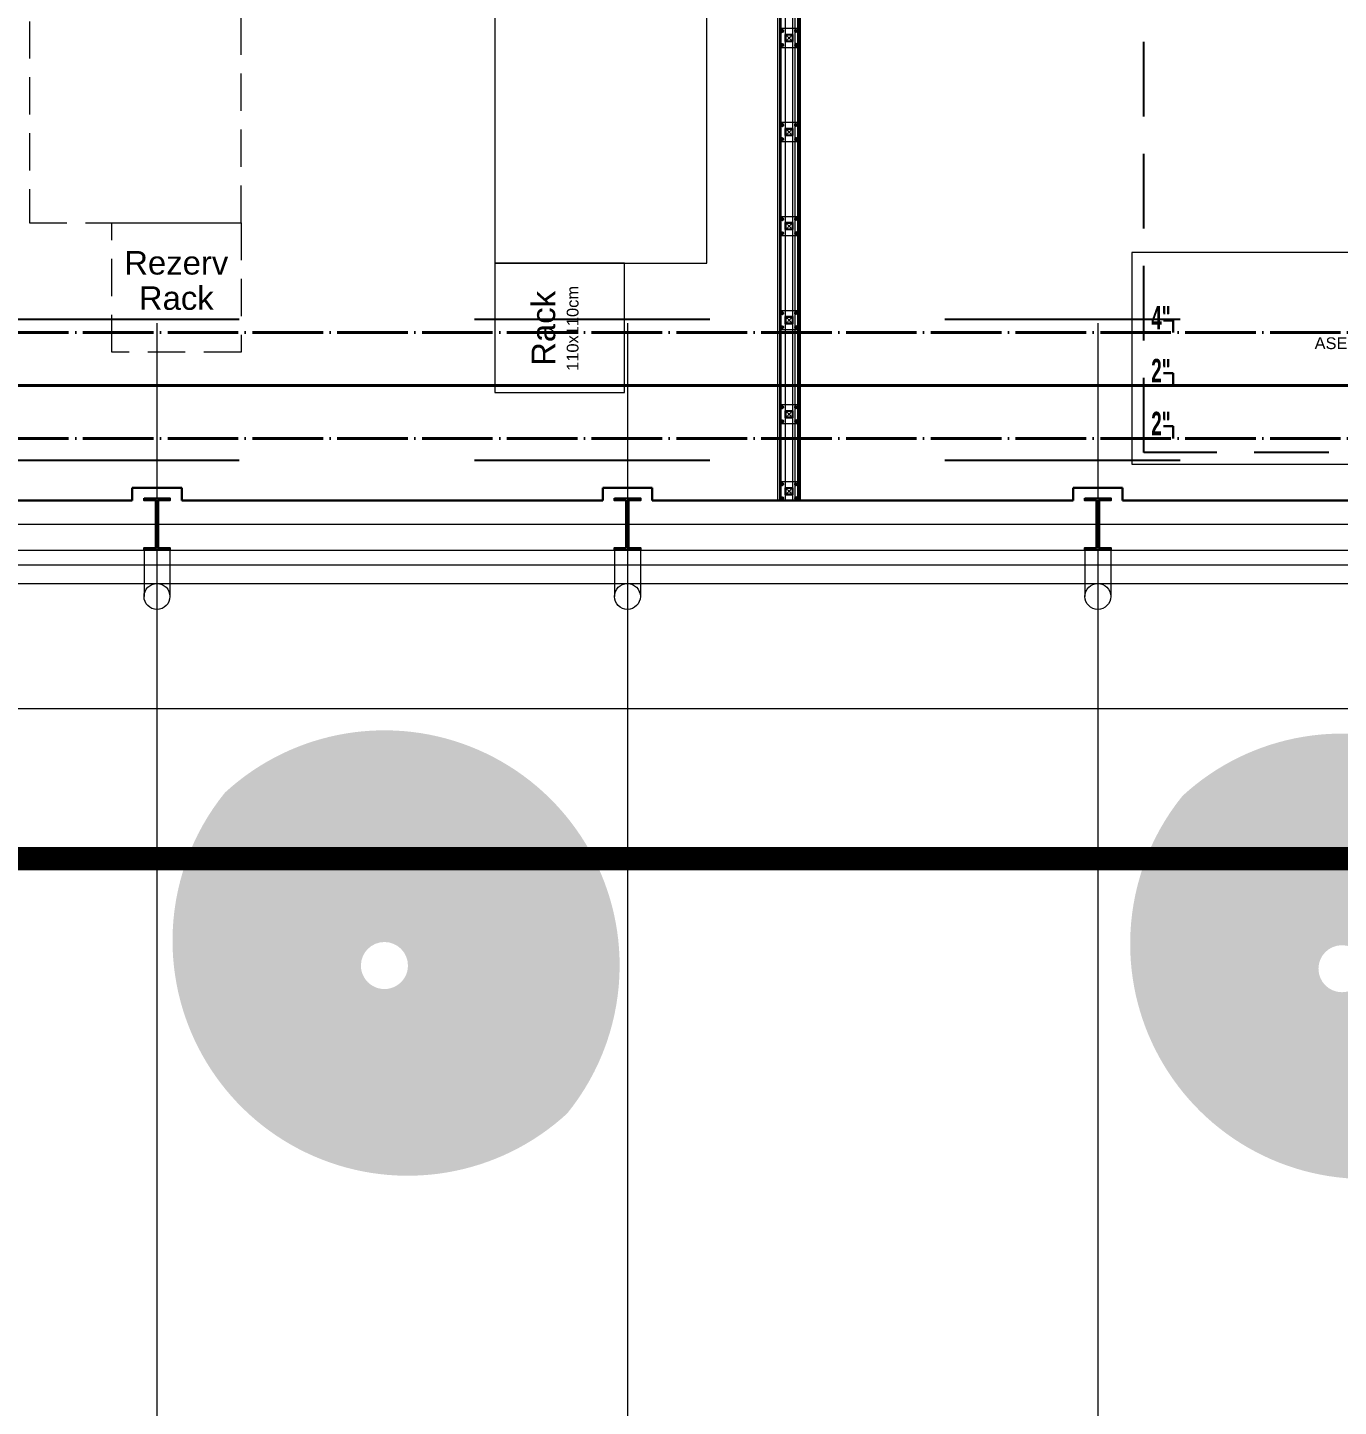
# Model space of a CAD drawing. Header units: centimetres. Extents: x 405464 to 563355, y 50011 to 66875.
# Drawn here: x 514778 to 515893, y 51569 to 52742 of the extents above; entities that cross this region are included whole.
import ezdxf
from ezdxf.enums import TextEntityAlignment as Align

# ---------------------------------------------------------------- set-up
doc = ezdxf.new("R2010")
doc.units = ezdxf.units.CM
for name, pattern in [('CHAIN', [0.3543, 0.2362, -0.0295, 0.0591, -0.0295]), ('DASHDOT', [25.4, 12.7, -6.35, 0, -6.35]), ('DASHED', [4, 2, -2]), ('DASHED2', [9.525, 6.35, -3.175]), ('M00$0$CENTER', [50.8, 31.75, -6.35, 6.35, -6.35]), ('SOGUKSU1', [72, 60, -6, 0, -6])]:
    doc.linetypes.add(name, pattern=pattern)
doc.layers.get('0').update_dxf_attribs({"lineweight": 9})
doc.layers.add('-MH_Ad', color=1, linetype='Continuous', lineweight=9, true_color=0xff0000)
doc.layers.add('DV_alçıpanel_duvar_yeni', color=1, linetype='Continuous', lineweight=20, true_color=0xff0000)
for name, color, linetype, lineweight in [('0-KRCN-MİMARİ-220526', 8, 'Continuous', 9), ('0-KRCN-SHT-PROSES-BORU', 1, '0-Y_LINE', 40), ('0-KRCN-SHT-SOGUKSU', 141, 'SOGUKSU1', 40), ('0-MEK-SHT-YAZI-ÇAP-TEMSU', 81, 'Continuous', 30), ('A_Aks', 30, 'DASHDOT', 9), ('A_Arka', 8, 'Continuous', 9), ('A_celik', 1, 'Continuous', 25), ('A_Duvar-alçiplak', 3, 'Continuous', 30), ('A_Kaplama', 191, 'Continuous', 20), ('A_Tretuar', 33, 'Continuous', 9), ('D_Alcipan_YL', 13, 'BATTING', 13), ('G_0.09', 254, 'Continuous', 9), ('G_0.13', 145, 'Continuous', 13), ('M00$0$A_Iskelet', 20, 'Continuous', 25), ('M00$0$D_Merkez', 51, 'M00$0$CENTER', 13), ('M00$0$D_Profil', 155, 'Continuous', 15), ('MH_Alan', 51, 'Continuous', 9), ('TF_Cihaz', 20, 'Continuous', 13), ('TF_Mobilya', 142, 'Continuous', 9)]:
    doc.layers.add(name, color=color, linetype=linetype, lineweight=lineweight)
for name, color, linetype in [('_statik', 2, 'Continuous'), ('A_vinç', 1, 'Continuous'), ('TF_Cihaz_yazı', 5, 'Continuous')]:
    doc.layers.add(name, color=color, linetype=linetype)
doc.styles.add('BORU', font='AGENCYR.TTF')
doc.styles.add('CAP', font='ARIALNB.TTF')
doc.styles.add('MP_KAPI_POZ', font='arial.ttf')
doc.linetypes.add('0-Y_LINE', pattern='A,100,-0.5,["Y",BORU,S=9,R=0,X=0,Y=-4.5],-5', length=105.5)
doc.linetypes.add('BATTING', pattern='A,0.0001,-0.1,[134,ltypeshp.shx,S=0.1,R=0,X=-0.1,Y=0],-0.2,[134,ltypeshp.shx,S=0.1,R=180,X=0.1,Y=0],-0.1', length=0.4001)

# ---------------------------------------------------------------- blocks, each defined once
blk = doc.blocks.new('a_aks')
at = {"layer": 'A_Aks', "color": 8, "ltscale": 200}
for p, q in [((10530, 5308), (10530, -831.1)), ((10930, 5308), (10930, -831.1)), ((11330, 5308), (11330, -831.1)), ((-743.4, 57), (12633.6, 57))]:
    blk.add_line(p, q, dxfattribs=at)
blk = doc.blocks.new('mimari_yeni_durum')
at = {"transparency": 33554559}
h = blk.add_hatch(color=8, dxfattribs=at)
h.dxf.hatch_style = 1
h.set_gradient(color1=(128, 128, 128), color2=(214, 214, 214), name='INVSPHERICAL')
h.paths.add_polyline_path([(10923.4, -318.4, 0.653656), (10587.8, -171.3, 0.171763), (10543.2, -297.2, 0.653656), (10878.8, -444.2, 0.171763)])
h.paths.add_polyline_path([(10703.4, -318.4, -1), (10743.4, -318.4, -1)], flags=16)
h = blk.add_hatch(color=8, dxfattribs=at)
h.dxf.hatch_style = 1
h.set_gradient(color1=(128, 128, 128), color2=(214, 214, 214), name='INVSPHERICAL')
h.paths.add_polyline_path([(11737.6, -321.1, 0.653656), (11402, -174.1, 0.171763), (11357.5, -299.9, 0.653656), (11693, -447, 0.171763)])
h.paths.add_polyline_path([(11517.6, -321.1, -1), (11557.6, -321.1, -1)], flags=16)
at = {"layer": 'A_Aks', "color": 8, "linetype": 'ByBlock', "ltscale": 50}
blk.add_line((11330, -37.2), (11330, -134.7), dxfattribs=at)
at = {"layer": 'A_Arka', "color": 8}
for p, q in [((10519, 35), (10519, -4.5)), ((10541, 35), (10541, -4.5)), ((10919, 35), (10919, -4.5)), ((10941, 35), (10941, -4.5)), ((11319, 35), (11319, -4.5)), ((11341, 35), (11341, -4.5)), ((9982, 6.5), (12577, 6.5))]:
    blk.add_line(p, q, dxfattribs=at)
for centre in [(10530, -4.5), (10930, -4.5), (11330, -4.5)]:
    blk.add_circle(centre, 11, dxfattribs=at)
at = {"layer": 'A_celik', "color": 8}
for points in [[(10519, 79), (10541, 79), (10541, 77), (10531, 77), (10531, 37), (10541, 37), (10541, 35), (10519, 35), (10519, 37), (10529, 37), (10529, 77), (10519, 77), (10519, 79)], [(10919, 79), (10941, 79), (10941, 77), (10931, 77), (10931, 37), (10941, 37), (10941, 35), (10919, 35), (10919, 37), (10929, 37), (10929, 77), (10919, 77), (10919, 79)], [(11319, 79), (11341, 79), (11341, 77), (11331, 77), (11331, 37), (11341, 37), (11341, 35), (11319, 35), (11319, 37), (11329, 37), (11329, 77), (11319, 77), (11319, 79)]]:
    blk.add_lwpolyline(points, dxfattribs=at)
at = {"layer": 'A_Duvar-alçiplak', "color": 8}
for p, q in [((10509, 77), (10509, 88)), ((10509, 88), (10551, 88)), ((10551, 77), (10551, 88)), ((10909, 77), (10909, 88)), ((10909, 88), (10951, 88)), ((10951, 77), (10951, 88)), ((11309, 77), (11309, 88)), ((11309, 88), (11351, 88)), ((11351, 77), (11351, 88)), ((10151, 77), (10509, 77)), ((10551, 77), (10909, 77)), ((10951, 77), (11309, 77)), ((11351, 77), (11709, 77))]:
    blk.add_line(p, q, dxfattribs=at)
at = {"layer": 'A_Kaplama', "color": 8}
for p, q in [((9982, 35), (12552, 35)), ((9982, 22.5), (12564.5, 22.5))]:
    blk.add_line(p, q, dxfattribs=at)
at = {"layer": 'A_Tretuar', "color": 8}
blk.add_line((12577, -100), (1570, -100), dxfattribs=at)
at = {"layer": 'A_Aks', "color": 8}
blk.add_blockref('a_aks', (0, 0), dxfattribs=at)
blk = doc.blocks.new('kar_o_2_yp')
at = {"layer": 'TF_Cihaz', "color": 8}
blk.add_lwpolyline([(10209, 51), (10209, 231), (9729, 231), (9729, 51)], close=True, dxfattribs=at)
at = {"layer": 'TF_Cihaz_yazı', "color": 8, "style": 'MP_KAPI_POZ'}
blk.add_text('ASELPOD Kolimatör 1/2', height=10, dxfattribs=at).set_placement((9960.4, 153.9), align=Align.MIDDLE_CENTER)
blk = doc.blocks.new('kar_od_alan_2')
at = {"layer": 'TF_Cihaz', "color": 8, "linetype": 'DASHED2', "ltscale": 5}
for points in [[(10421.5, 313.3), (10601.5, 313.3), (10601.5, 913.3), (10421.5, 913.3)], [(10491.5, 313.3), (10601.5, 313.3), (10601.5, 203.3), (10491.5, 203.3)]]:
    blk.add_lwpolyline(points, close=True, dxfattribs=at)
at = {"layer": 'TF_Cihaz', "color": 8}
for points in [[(10997.4, 878.9), (10817.4, 878.9), (10817.4, 278.9), (10997.4, 278.9)], [(10927.4, 168.9), (10927.4, 278.9), (10817.4, 278.9), (10817.4, 168.9)]]:
    blk.add_lwpolyline(points, close=True, dxfattribs=at)
at = {"layer": 'TF_Cihaz_yazı', "color": 8, "style": 'MP_KAPI_POZ'}
for s, p in [('Rezerv', (10546.4, 279.3)), ('Rack', (10546.4, 249.3))]:
    blk.add_text(s, height=20, dxfattribs=at).set_placement(p, align=Align.MIDDLE_CENTER)
for s, height, p in [('110x110cm', 10, (10883.4, 223.5)), ('Rack', 20, (10858.6, 223.5))]:
    blk.add_text(s, height=height, rotation=90, dxfattribs=at).set_placement(p, align=Align.MIDDLE_CENTER)
blk = doc.blocks.new('A$C17b1b0ad')
at = {"layer": 'MH_Alan', "color": 8}
for points in [[(10360, 77), (10509, 77), (10509, 88), (10551, 88), (10551, 77), (10909, 77), (10909, 88), (10951, 88), (10951, 77), (11058, 77), (11058, 1661), (10360, 1661)], [(11077, 777), (12519, 777), (12519, 478.2), (12508, 478.2), (12508, 435.8), (12519, 435.8), (12519, 88), (12509, 88), (12509, 77), (12151, 77), (12151, 88), (12109, 88), (12109, 77), (11751, 77), (11751, 88), (11709, 88), (11709, 77), (11351, 77), (11351, 88), (11309, 88), (11309, 77), (11077, 77)]]:
    blk.add_lwpolyline(points, close=True, dxfattribs=at)
blk = doc.blocks.new('statik_temel_kalıp')
at = {"layer": '_statik', "color": 4, "linetype": 'DASHED', "ltscale": 100}
for p, q in [((-10930, -4625.5), (-210, -4625.5)), ((-10930, -4745.5), (-60, -4745.5))]:
    blk.add_line(p, q, dxfattribs=at)
blk = doc.blocks.new('*U114')
at = {"ltscale": 40}
blk.add_lwpolyline([(0, 0), (0, 6), (6, 6), (6, 0)], close=True, dxfattribs=at)
at = {"layer": 'M00$0$D_Merkez', "ltscale": 0.015}
for points in [[(0, 0), (6, 6)], [(0, 6), (6, 0)]]:
    blk.add_lwpolyline(points, dxfattribs=at)
at = {"layer": 'M00$0$D_Profil', "ltscale": 40}
blk.add_lwpolyline([(0.4, 0.4), (0.4, 5.6), (5.6, 5.6), (5.6, 0.4)], close=True, dxfattribs=at)
blk = doc.blocks.new('duvarlar')
at = {"color": 8}
for points in [[(11075.5, 462.5), (11075.5, 478.5), (11059.5, 478.5), (11059.5, 462.5)], [(11075.5, 382.5), (11075.5, 398.5), (11059.5, 398.5), (11059.5, 382.5)], [(11075.5, 302.5), (11075.5, 318.5), (11059.5, 318.5), (11059.5, 302.5)], [(11075.5, 222.5), (11075.5, 238.5), (11059.5, 238.5), (11059.5, 222.5)], [(11075.5, 142.5), (11075.5, 158.5), (11059.5, 158.5), (11059.5, 142.5)], [(11075.5, 77), (11075.5, 93), (11059.5, 93), (11059.5, 77)]]:
    blk.add_lwpolyline(points, close=True, dxfattribs=at)
at = {"layer": 'D_Alcipan_YL', "color": 8, "linetype": 'BATTING', "ltscale": 4}
blk.add_line((11072.5, 1675.5), (11072.5, 77), dxfattribs=at)
at = {"layer": 'DV_alçıpanel_duvar_yeni', "color": 8}
for p, q in [((11074.5, 1677.5), (11074.5, 77)), ((11075.8, 77), (11075.8, 1678.7)), ((11077, 1680), (11077, 77)), ((11058, 77), (11058, 1661)), ((11059.3, 1662.3), (11059.3, 77)), ((11060.5, 77), (11060.5, 1663.5))]:
    blk.add_line(p, q, dxfattribs=at)
at = {"layer": 'G_0.09', "color": 8}
for p, q in [((11061.5, 477.7), (11060.5, 477.1)), ((11060.5, 477.1), (11060.5, 475.9)), ((11060.5, 475.9), (11061.5, 475.3)), ((11062.5, 477.1), (11061.5, 477.7)), ((11061.5, 475.3), (11062.5, 475.9)), ((11062.5, 475.9), (11062.5, 477.1)), ((11072.5, 477.1), (11073.5, 477.7)), ((11072.5, 475.9), (11072.5, 477.1)), ((11073.5, 475.3), (11072.5, 475.9)), ((11073.5, 477.7), (11074.5, 477.1)), ((11074.5, 475.9), (11073.5, 475.3)), ((11074.5, 477.1), (11074.5, 475.9)), ((11060.5, 465.1), (11061.5, 465.7)), ((11060.5, 463.9), (11060.5, 465.1)), ((11061.5, 463.3), (11060.5, 463.9)), ((11061.5, 465.7), (11062.5, 465.1)), ((11062.5, 463.9), (11061.5, 463.3)), ((11062.5, 465.1), (11062.5, 463.9)), ((11073.5, 465.7), (11072.5, 465.1)), ((11072.5, 465.1), (11072.5, 463.9)), ((11072.5, 463.9), (11073.5, 463.3)), ((11074.5, 465.1), (11073.5, 465.7)), ((11073.5, 463.3), (11074.5, 463.9)), ((11074.5, 463.9), (11074.5, 465.1)), ((11061.5, 397.7), (11060.5, 397.1)), ((11060.5, 397.1), (11060.5, 395.9)), ((11060.5, 395.9), (11061.5, 395.3)), ((11062.5, 397.1), (11061.5, 397.7)), ((11061.5, 395.3), (11062.5, 395.9)), ((11062.5, 395.9), (11062.5, 397.1)), ((11072.5, 397.1), (11073.5, 397.7)), ((11072.5, 395.9), (11072.5, 397.1)), ((11073.5, 395.3), (11072.5, 395.9)), ((11073.5, 397.7), (11074.5, 397.1)), ((11074.5, 395.9), (11073.5, 395.3)), ((11074.5, 397.1), (11074.5, 395.9)), ((11060.5, 385.1), (11061.5, 385.7)), ((11060.5, 383.9), (11060.5, 385.1)), ((11061.5, 383.3), (11060.5, 383.9)), ((11061.5, 385.7), (11062.5, 385.1)), ((11062.5, 383.9), (11061.5, 383.3)), ((11062.5, 385.1), (11062.5, 383.9)), ((11073.5, 385.7), (11072.5, 385.1)), ((11072.5, 385.1), (11072.5, 383.9)), ((11072.5, 383.9), (11073.5, 383.3)), ((11074.5, 385.1), (11073.5, 385.7)), ((11073.5, 383.3), (11074.5, 383.9)), ((11074.5, 383.9), (11074.5, 385.1)), ((11061.5, 317.7), (11060.5, 317.1)), ((11060.5, 317.1), (11060.5, 315.9)), ((11062.5, 317.1), (11061.5, 317.7)), ((11062.5, 315.9), (11062.5, 317.1)), ((11072.5, 317.1), (11073.5, 317.7)), ((11072.5, 315.9), (11072.5, 317.1)), ((11073.5, 317.7), (11074.5, 317.1)), ((11074.5, 317.1), (11074.5, 315.9)), ((11060.5, 315.9), (11061.5, 315.3)), ((11060.5, 305.1), (11061.5, 305.7)), ((11060.5, 303.9), (11060.5, 305.1)), ((11061.5, 315.3), (11062.5, 315.9)), ((11061.5, 305.7), (11062.5, 305.1)), ((11062.5, 305.1), (11062.5, 303.9)), ((11073.5, 315.3), (11072.5, 315.9)), ((11073.5, 305.7), (11072.5, 305.1)), ((11072.5, 305.1), (11072.5, 303.9)), ((11074.5, 315.9), (11073.5, 315.3)), ((11074.5, 305.1), (11073.5, 305.7)), ((11074.5, 303.9), (11074.5, 305.1)), ((11061.5, 303.3), (11060.5, 303.9)), ((11062.5, 303.9), (11061.5, 303.3)), ((11072.5, 303.9), (11073.5, 303.3)), ((11073.5, 303.3), (11074.5, 303.9)), ((11061.5, 237.7), (11060.5, 237.1)), ((11060.5, 237.1), (11060.5, 235.9)), ((11060.5, 235.9), (11061.5, 235.3)), ((11062.5, 237.1), (11061.5, 237.7)), ((11061.5, 235.3), (11062.5, 235.9)), ((11062.5, 235.9), (11062.5, 237.1)), ((11072.5, 237.1), (11073.5, 237.7)), ((11072.5, 235.9), (11072.5, 237.1)), ((11073.5, 235.3), (11072.5, 235.9)), ((11073.5, 237.7), (11074.5, 237.1)), ((11074.5, 235.9), (11073.5, 235.3)), ((11074.5, 237.1), (11074.5, 235.9)), ((11060.5, 225.1), (11061.5, 225.7)), ((11060.5, 223.9), (11060.5, 225.1)), ((11061.5, 223.3), (11060.5, 223.9)), ((11061.5, 225.7), (11062.5, 225.1)), ((11062.5, 223.9), (11061.5, 223.3)), ((11062.5, 225.1), (11062.5, 223.9)), ((11073.5, 225.7), (11072.5, 225.1)), ((11072.5, 225.1), (11072.5, 223.9)), ((11072.5, 223.9), (11073.5, 223.3)), ((11074.5, 225.1), (11073.5, 225.7)), ((11073.5, 223.3), (11074.5, 223.9)), ((11074.5, 223.9), (11074.5, 225.1)), ((11061.5, 157.7), (11060.5, 157.1)), ((11060.5, 157.1), (11060.5, 155.9)), ((11060.5, 155.9), (11061.5, 155.3)), ((11062.5, 157.1), (11061.5, 157.7)), ((11061.5, 155.3), (11062.5, 155.9)), ((11062.5, 155.9), (11062.5, 157.1)), ((11072.5, 157.1), (11073.5, 157.7)), ((11072.5, 155.9), (11072.5, 157.1)), ((11073.5, 155.3), (11072.5, 155.9)), ((11073.5, 157.7), (11074.5, 157.1)), ((11074.5, 155.9), (11073.5, 155.3)), ((11074.5, 157.1), (11074.5, 155.9)), ((11060.5, 145.1), (11061.5, 145.7)), ((11060.5, 143.9), (11060.5, 145.1)), ((11061.5, 143.3), (11060.5, 143.9)), ((11061.5, 145.7), (11062.5, 145.1)), ((11062.5, 143.9), (11061.5, 143.3)), ((11062.5, 145.1), (11062.5, 143.9)), ((11073.5, 145.7), (11072.5, 145.1)), ((11072.5, 145.1), (11072.5, 143.9)), ((11072.5, 143.9), (11073.5, 143.3)), ((11074.5, 145.1), (11073.5, 145.7)), ((11073.5, 143.3), (11074.5, 143.9)), ((11074.5, 143.9), (11074.5, 145.1)), ((11061.5, 92.2), (11060.5, 91.6)), ((11060.5, 91.6), (11060.5, 90.4)), ((11060.5, 90.4), (11061.5, 89.8)), ((11062.5, 91.6), (11061.5, 92.2)), ((11061.5, 89.8), (11062.5, 90.4)), ((11062.5, 90.4), (11062.5, 91.6)), ((11072.5, 91.6), (11073.5, 92.2)), ((11072.5, 90.4), (11072.5, 91.6)), ((11073.5, 89.8), (11072.5, 90.4)), ((11073.5, 92.2), (11074.5, 91.6)), ((11074.5, 90.4), (11073.5, 89.8)), ((11074.5, 91.6), (11074.5, 90.4)), ((11060.5, 79.6), (11061.5, 80.2)), ((11060.5, 78.4), (11060.5, 79.6)), ((11061.5, 77.8), (11060.5, 78.4)), ((11061.5, 80.2), (11062.5, 79.6)), ((11062.5, 78.4), (11061.5, 77.8)), ((11062.5, 79.6), (11062.5, 78.4)), ((11073.5, 80.2), (11072.5, 79.6)), ((11072.5, 79.6), (11072.5, 78.4)), ((11072.5, 78.4), (11073.5, 77.8)), ((11074.5, 79.6), (11073.5, 80.2)), ((11073.5, 77.8), (11074.5, 78.4)), ((11074.5, 78.4), (11074.5, 79.6))]:
    blk.add_line(p, q, dxfattribs=at)
at = {"layer": 'G_0.09', "color": 8, "linetype": 'CHAIN', "ltscale": 3}
for p, q in [((11060.5, 476.5), (11062.5, 476.5)), ((11061.5, 475.3), (11061.5, 477.7)), ((11074.5, 476.5), (11072.5, 476.5)), ((11073.5, 475.3), (11073.5, 477.7)), ((11060.5, 464.5), (11062.5, 464.5)), ((11061.5, 465.7), (11061.5, 463.3)), ((11074.5, 464.5), (11072.5, 464.5)), ((11073.5, 465.7), (11073.5, 463.3)), ((11060.5, 396.5), (11062.5, 396.5)), ((11061.5, 395.3), (11061.5, 397.7)), ((11074.5, 396.5), (11072.5, 396.5)), ((11073.5, 395.3), (11073.5, 397.7)), ((11060.5, 384.5), (11062.5, 384.5)), ((11061.5, 385.7), (11061.5, 383.3)), ((11074.5, 384.5), (11072.5, 384.5)), ((11073.5, 385.7), (11073.5, 383.3)), ((11061.5, 315.3), (11061.5, 317.7)), ((11073.5, 315.3), (11073.5, 317.7)), ((11060.5, 316.5), (11062.5, 316.5)), ((11061.5, 305.7), (11061.5, 303.3)), ((11074.5, 316.5), (11072.5, 316.5)), ((11073.5, 305.7), (11073.5, 303.3)), ((11060.5, 304.5), (11062.5, 304.5)), ((11074.5, 304.5), (11072.5, 304.5)), ((11060.5, 236.5), (11062.5, 236.5)), ((11061.5, 235.3), (11061.5, 237.7)), ((11074.5, 236.5), (11072.5, 236.5)), ((11073.5, 235.3), (11073.5, 237.7)), ((11060.5, 224.5), (11062.5, 224.5)), ((11061.5, 225.7), (11061.5, 223.3)), ((11074.5, 224.5), (11072.5, 224.5)), ((11073.5, 225.7), (11073.5, 223.3)), ((11060.5, 156.5), (11062.5, 156.5)), ((11061.5, 155.3), (11061.5, 157.7)), ((11074.5, 156.5), (11072.5, 156.5)), ((11073.5, 155.3), (11073.5, 157.7)), ((11060.5, 144.5), (11062.5, 144.5)), ((11061.5, 145.7), (11061.5, 143.3)), ((11074.5, 144.5), (11072.5, 144.5)), ((11073.5, 145.7), (11073.5, 143.3)), ((11060.5, 91), (11062.5, 91)), ((11061.5, 89.8), (11061.5, 92.2)), ((11074.5, 91), (11072.5, 91)), ((11073.5, 89.8), (11073.5, 92.2)), ((11060.5, 79), (11062.5, 79)), ((11061.5, 80.2), (11061.5, 77.8)), ((11074.5, 79), (11072.5, 79)), ((11073.5, 80.2), (11073.5, 77.8))]:
    blk.add_line(p, q, dxfattribs=at)
at = {"layer": 'G_0.09', "color": 8}
for centre, radius in [((11061.5, 476.5), 1.28), ((11061.5, 476.5), 0.9), ((11061.5, 476.5), 0.917), ((11061.5, 476.5), 0.693), ((11061.5, 476.5), 0.64), ((11061.5, 476.5), 0.539), ((11073.5, 476.5), 1.28), ((11073.5, 476.5), 0.9), ((11073.5, 476.5), 0.917), ((11073.5, 476.5), 0.693), ((11073.5, 476.5), 0.64), ((11073.5, 476.5), 0.539), ((11061.5, 464.5), 1.28), ((11061.5, 464.5), 0.9), ((11061.5, 464.5), 0.917), ((11061.5, 464.5), 0.693), ((11061.5, 464.5), 0.64), ((11061.5, 464.5), 0.539), ((11073.5, 464.5), 1.28), ((11073.5, 464.5), 0.9), ((11073.5, 464.5), 0.917), ((11073.5, 464.5), 0.693), ((11073.5, 464.5), 0.64), ((11073.5, 464.5), 0.539), ((11061.5, 396.5), 1.28), ((11061.5, 396.5), 0.9), ((11061.5, 396.5), 0.917), ((11061.5, 396.5), 0.693), ((11061.5, 396.5), 0.64), ((11061.5, 396.5), 0.539), ((11073.5, 396.5), 1.28), ((11073.5, 396.5), 0.9), ((11073.5, 396.5), 0.917), ((11073.5, 396.5), 0.693), ((11073.5, 396.5), 0.64), ((11073.5, 396.5), 0.539), ((11061.5, 384.5), 1.28), ((11061.5, 384.5), 0.9), ((11061.5, 384.5), 0.917), ((11061.5, 384.5), 0.693), ((11061.5, 384.5), 0.64), ((11061.5, 384.5), 0.539), ((11073.5, 384.5), 1.28), ((11073.5, 384.5), 0.9), ((11073.5, 384.5), 0.917), ((11073.5, 384.5), 0.693), ((11073.5, 384.5), 0.64), ((11073.5, 384.5), 0.539), ((11061.5, 316.5), 1.28), ((11061.5, 316.5), 0.9), ((11061.5, 316.5), 0.917), ((11061.5, 316.5), 0.693), ((11061.5, 316.5), 0.64), ((11061.5, 316.5), 0.539), ((11073.5, 316.5), 1.28), ((11073.5, 316.5), 0.9), ((11073.5, 316.5), 0.917), ((11073.5, 316.5), 0.693), ((11073.5, 316.5), 0.64), ((11073.5, 316.5), 0.539), ((11061.5, 304.5), 1.28), ((11061.5, 304.5), 0.9), ((11061.5, 304.5), 0.917), ((11061.5, 304.5), 0.693), ((11061.5, 304.5), 0.64), ((11061.5, 304.5), 0.539), ((11073.5, 304.5), 1.28), ((11073.5, 304.5), 0.9), ((11073.5, 304.5), 0.917), ((11073.5, 304.5), 0.693), ((11073.5, 304.5), 0.64), ((11073.5, 304.5), 0.539), ((11061.5, 236.5), 1.28), ((11061.5, 236.5), 0.9), ((11061.5, 236.5), 0.917), ((11061.5, 236.5), 0.693), ((11061.5, 236.5), 0.64), ((11061.5, 236.5), 0.539), ((11073.5, 236.5), 1.28), ((11073.5, 236.5), 0.9), ((11073.5, 236.5), 0.917), ((11073.5, 236.5), 0.693), ((11073.5, 236.5), 0.64), ((11073.5, 236.5), 0.539), ((11061.5, 224.5), 1.28), ((11061.5, 224.5), 0.9), ((11061.5, 224.5), 0.917), ((11061.5, 224.5), 0.693), ((11061.5, 224.5), 0.64), ((11061.5, 224.5), 0.539), ((11073.5, 224.5), 1.28), ((11073.5, 224.5), 0.9), ((11073.5, 224.5), 0.917), ((11073.5, 224.5), 0.693), ((11073.5, 224.5), 0.64), ((11073.5, 224.5), 0.539), ((11061.5, 156.5), 1.28), ((11061.5, 156.5), 0.9), ((11061.5, 156.5), 0.917), ((11061.5, 156.5), 0.693), ((11061.5, 156.5), 0.64), ((11061.5, 156.5), 0.539), ((11073.5, 156.5), 1.28), ((11073.5, 156.5), 0.9), ((11073.5, 156.5), 0.917), ((11073.5, 156.5), 0.693), ((11073.5, 156.5), 0.64), ((11073.5, 156.5), 0.539), ((11061.5, 144.5), 1.28), ((11061.5, 144.5), 0.9), ((11061.5, 144.5), 0.917), ((11061.5, 144.5), 0.693), ((11061.5, 144.5), 0.64), ((11061.5, 144.5), 0.539), ((11073.5, 144.5), 1.28), ((11073.5, 144.5), 0.9), ((11073.5, 144.5), 0.917), ((11073.5, 144.5), 0.693), ((11073.5, 144.5), 0.64), ((11073.5, 144.5), 0.539), ((11061.5, 91), 1.28), ((11061.5, 91), 0.9), ((11061.5, 91), 0.917), ((11061.5, 91), 0.693), ((11061.5, 91), 0.64), ((11061.5, 91), 0.539), ((11073.5, 91), 1.28), ((11073.5, 91), 0.9), ((11073.5, 91), 0.917), ((11073.5, 91), 0.693), ((11073.5, 91), 0.64), ((11073.5, 91), 0.539), ((11061.5, 79), 1.28), ((11061.5, 79), 0.9), ((11061.5, 79), 0.917), ((11061.5, 79), 0.693), ((11061.5, 79), 0.64), ((11061.5, 79), 0.539), ((11073.5, 79), 1.28), ((11073.5, 79), 0.9), ((11073.5, 79), 0.917), ((11073.5, 79), 0.693), ((11073.5, 79), 0.64), ((11073.5, 79), 0.539)]:
    blk.add_circle(centre, radius, dxfattribs=at)
at = {"layer": 'G_0.09', "color": 8, "linetype": 'Continuous'}
for centre, start, end in [((11061.5, 476.5), 18, 198), ((11061.5, 476.5), 18, 198), ((11061.5, 476.5), 198, 18), ((11061.5, 476.5), 198, 18), ((11073.5, 476.5), 342, 162), ((11073.5, 476.5), 342, 162), ((11073.5, 476.5), 162, 342), ((11073.5, 476.5), 162, 342), ((11061.5, 464.5), 342, 162), ((11061.5, 464.5), 342, 162), ((11061.5, 464.5), 162, 342), ((11061.5, 464.5), 162, 342), ((11073.5, 464.5), 18, 198), ((11073.5, 464.5), 18, 198), ((11073.5, 464.5), 198, 18), ((11073.5, 464.5), 198, 18), ((11061.5, 396.5), 18, 198), ((11061.5, 396.5), 18, 198), ((11061.5, 396.5), 198, 18), ((11061.5, 396.5), 198, 18), ((11073.5, 396.5), 342, 162), ((11073.5, 396.5), 342, 162), ((11073.5, 396.5), 162, 342), ((11073.5, 396.5), 162, 342), ((11061.5, 384.5), 342, 162), ((11061.5, 384.5), 342, 162), ((11061.5, 384.5), 162, 342), ((11061.5, 384.5), 162, 342), ((11073.5, 384.5), 18, 198), ((11073.5, 384.5), 18, 198), ((11073.5, 384.5), 198, 18), ((11073.5, 384.5), 198, 18), ((11061.5, 316.5), 18, 198), ((11061.5, 316.5), 18, 198), ((11061.5, 316.5), 198, 18), ((11061.5, 316.5), 198, 18), ((11073.5, 316.5), 342, 162), ((11073.5, 316.5), 342, 162), ((11073.5, 316.5), 162, 342), ((11073.5, 316.5), 162, 342), ((11061.5, 304.5), 342, 162), ((11061.5, 304.5), 342, 162), ((11073.5, 304.5), 18, 198), ((11073.5, 304.5), 18, 198), ((11061.5, 304.5), 162, 342), ((11061.5, 304.5), 162, 342), ((11073.5, 304.5), 198, 18), ((11073.5, 304.5), 198, 18), ((11061.5, 236.5), 18, 198), ((11061.5, 236.5), 18, 198), ((11061.5, 236.5), 198, 18), ((11061.5, 236.5), 198, 18), ((11073.5, 236.5), 342, 162), ((11073.5, 236.5), 342, 162), ((11073.5, 236.5), 162, 342), ((11073.5, 236.5), 162, 342), ((11061.5, 224.5), 342, 162), ((11061.5, 224.5), 342, 162), ((11061.5, 224.5), 162, 342), ((11061.5, 224.5), 162, 342), ((11073.5, 224.5), 18, 198), ((11073.5, 224.5), 18, 198), ((11073.5, 224.5), 198, 18), ((11073.5, 224.5), 198, 18), ((11061.5, 156.5), 18, 198), ((11061.5, 156.5), 18, 198), ((11061.5, 156.5), 198, 18), ((11061.5, 156.5), 198, 18), ((11073.5, 156.5), 342, 162), ((11073.5, 156.5), 342, 162), ((11073.5, 156.5), 162, 342), ((11073.5, 156.5), 162, 342), ((11061.5, 144.5), 342, 162), ((11061.5, 144.5), 342, 162), ((11061.5, 144.5), 162, 342), ((11061.5, 144.5), 162, 342), ((11073.5, 144.5), 18, 198), ((11073.5, 144.5), 18, 198), ((11073.5, 144.5), 198, 18), ((11073.5, 144.5), 198, 18), ((11061.5, 91), 18, 198), ((11061.5, 91), 18, 198), ((11061.5, 91), 198, 18), ((11061.5, 91), 198, 18), ((11073.5, 91), 342, 162), ((11073.5, 91), 342, 162), ((11073.5, 91), 162, 342), ((11073.5, 91), 162, 342), ((11061.5, 79), 342, 162), ((11061.5, 79), 342, 162), ((11061.5, 79), 162, 342), ((11061.5, 79), 162, 342), ((11073.5, 79), 18, 198), ((11073.5, 79), 18, 198), ((11073.5, 79), 198, 18), ((11073.5, 79), 198, 18)]:
    blk.add_arc(centre, 0.72, start, end, dxfattribs=at)
at = {"layer": 'G_0.09', "color": 8}
for centre, start, end in [((11061.5, 476.5), 260, 170), ((11073.5, 476.5), 10, 280), ((11061.5, 464.5), 190, 100), ((11073.5, 464.5), 80, 350), ((11061.5, 396.5), 260, 170), ((11073.5, 396.5), 10, 280), ((11061.5, 384.5), 190, 100), ((11073.5, 384.5), 80, 350), ((11061.5, 316.5), 260, 170), ((11073.5, 316.5), 10, 280), ((11061.5, 304.5), 190, 100), ((11073.5, 304.5), 80, 350), ((11061.5, 236.5), 260, 170), ((11073.5, 236.5), 10, 280), ((11061.5, 224.5), 190, 100), ((11073.5, 224.5), 80, 350), ((11061.5, 156.5), 260, 170), ((11073.5, 156.5), 10, 280), ((11061.5, 144.5), 190, 100), ((11073.5, 144.5), 80, 350), ((11061.5, 91), 260, 170), ((11073.5, 91), 10, 280), ((11061.5, 79), 190, 100), ((11073.5, 79), 80, 350)]:
    blk.add_arc(centre, 0.64, start, end, dxfattribs=at)
at = {"layer": 'G_0.13', "color": 8}
for p, q in [((11064.5, 77), (11064.5, 1667.5)), ((11070.5, 1673.5), (11070.5, 77)), ((11060.5, 1663.5), (11060.5, 77))]:
    blk.add_line(p, q, dxfattribs=at)
at = {"layer": 'M00$0$A_Iskelet', "color": 8}
for p in [(11064.5, 467.5), (11064.5, 387.5), (11064.5, 307.5), (11064.5, 227.5), (11064.5, 147.5), (11064.5, 82)]:
    blk.add_blockref('*U114', p, dxfattribs=at)
blk = doc.blocks.new('A$C9e52caec')
at = {"color": 1, "linetype": 'DASHDOT', "ltscale": 250, "true_color": 0xe60000, "const_width": 20}
blk.add_lwpolyline([(50, 2495), (930, 2495), (930, 1707), (1765, 1707), (1765, 4249), (1550, 4249), (1550, 5141.5), (8707, 5141.5), (8707, 2644), (12614.5, 2644), (12614.5, -227.5), (-33, -227.5), (-33, 2495)], close=True, dxfattribs=at)
at = {"layer": 'A_vinç', "color": 8, "linetype": 'DASHED2', "ltscale": 10}
blk.add_lwpolyline([(11369, 747), (12479, 747), (12479, 118), (11369, 118)], close=True, dxfattribs=at)
at = {"layer": '-MH_Ad', "color": 8}
blk.add_blockref('A$C17b1b0ad', (0, 0), dxfattribs=at)
at = {"color": 8}
blk.add_blockref('mimari_yeni_durum', (0, 0), dxfattribs=at)
at = {"layer": '_statik'}
blk.add_blockref('statik_temel_kalıp', (12530, 4857), dxfattribs=at)
at = {"layer": 'TF_Mobilya', "color": 8}
for name, p in [('kar_o_2_yp', (1630, 57)), ('kar_od_alan_2', (0, 0))]:
    blk.add_blockref(name, p, dxfattribs=at)
blk.add_blockref('duvarlar', (0, 0))

msp = doc.modelspace()

# ---------------------------------------------------------------- block references
at = {"layer": '0-KRCN-MİMARİ-220526', "rotation": 359.999999999997}
msp.add_blockref('A$C9e52caec', (504358.3, 52262.4, 74), dxfattribs=at)

# ---------------------------------------------------------------- next in the draw order: linework, layer by layer
at = {"layer": '0-KRCN-SHT-PROSES-BORU'}
msp.add_line((505812.8, 52437.4), (516780.3, 52437.4), dxfattribs=at)
at = {"layer": '0-KRCN-SHT-SOGUKSU'}
for p, q in [((505812.8, 52482.4), (516735.3, 52482.4)), ((505812.8, 52392.4), (516825.3, 52392.4))]:
    msp.add_line(p, q, dxfattribs=at)
at = {"layer": '0-MEK-SHT-YAZI-ÇAP-TEMSU', "linetype": 'Continuous'}
for p, q in [((515752.4, 52492.7, 75), (515744, 52492.7, 75)), ((515752.4, 52482.4, 75), (515752.4, 52492.7, 75)), ((515752.4, 52447.7, 75), (515744, 52447.7, 75)), ((515752.4, 52437.4, 75), (515752.4, 52447.7, 75)), ((515752.4, 52402.7, 75), (515744, 52402.7, 75)), ((515752.4, 52392.4, 75), (515752.4, 52402.7, 75))]:
    msp.add_line(p, q, dxfattribs=at)

# ---------------------------------------------------------------- next in the draw order: texts
at = {"layer": '0-MEK-SHT-YAZI-ÇAP-TEMSU', "linetype": 'Continuous', "style": 'CAP', "width": 0.7}
for s, p in [('4"', (515733.7, 52495, 75)), ('2"', (515733.7, 52450, 75)), ('2"', (515733.7, 52405, 75))]:
    msp.add_text(s, height=20, dxfattribs=at).set_placement(p, align=Align.MIDDLE_LEFT)

doc.saveas('drawing.dxf')
